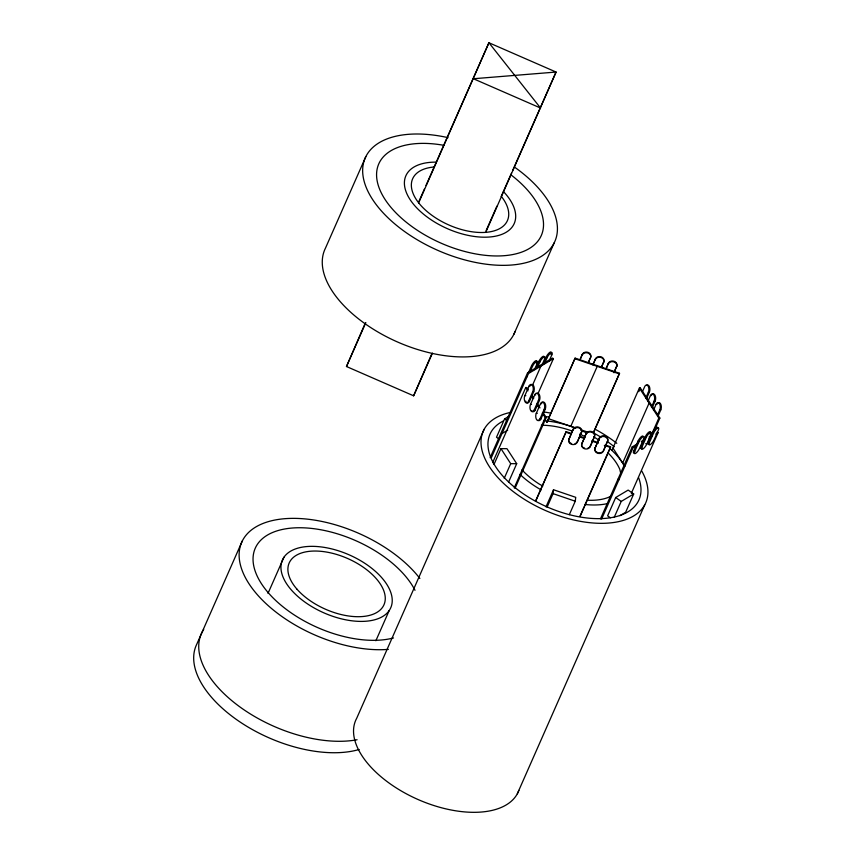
<?xml version="1.0" encoding="UTF-8"?>
<svg xmlns="http://www.w3.org/2000/svg" width="855" height="855" viewBox="0 0 855 855"><rect width="100%" height="100%" fill="white"/><g stroke="black" fill="none" stroke-linecap="round" stroke-linejoin="round"><path stroke-width="1.28" d="M552.063 464.66L552.138 464.009M547.125 507.068L553.057 493.634L553.527 489.755L575.736 497.332L575.255 501.222L569.334 514.657M535.625 501.372L566.17 431.647L571.108 433.335M546.997 422.349L575.116 358.117L619.533 373.282L593.52 432.716M568.885 439.459L573.203 429.199A4.435 3.709 6.9 0 1 578.888 427.19A4.435 3.709 6.9 0 1 581.539 432.042L577.211 442.302A4.435 3.709 6.9 0 1 571.535 444.311A4.435 3.709 6.9 0 1 568.885 439.459L573.203 429.199M580.117 359.827L582.308 354.376A4.435 3.709 6.9 0 1 587.994 352.356A4.435 3.709 6.9 0 1 590.645 357.219L588.443 362.67M577.211 442.302L581.539 432.042M581.827 443.873L586.145 433.613A4.435 3.709 6.9 0 1 591.82 431.604A4.435 3.709 6.9 0 1 594.471 436.456L590.153 446.716A4.435 3.709 6.9 0 1 584.478 448.736A4.435 3.709 6.9 0 1 581.827 443.873L586.145 433.613M593.274 364.316L595.465 358.865A4.435 3.709 6.9 0 1 601.151 356.856A4.435 3.709 6.9 0 1 603.79 361.708L601.599 367.158M590.153 446.716L594.471 436.456M594.984 448.373L599.302 438.102A4.435 3.709 6.9 0 1 604.977 436.093A4.435 3.709 6.9 0 1 607.627 440.956L603.309 451.216A4.435 3.709 6.9 0 1 597.624 453.225A4.435 3.709 6.9 0 1 594.984 448.373L599.302 438.102M606.206 368.74L608.407 363.279A4.435 3.709 6.9 0 1 614.082 361.27A4.435 3.709 6.9 0 1 616.733 366.122L613.997 372.78M604.998 406.146L605.073 405.494M603.309 451.216L607.093 442.153M580.043 516.538L610.502 447.464L610.577 446.812L605.65 445.134M432.448 353.136L413.628 395.812L346.478 366.517L365.224 323.211M413.628 395.812L431.839 353.724M365.833 156.615L325.445 248.185A103.605 55.361 23.8 0 0 397.201 341.85A103.605 55.361 23.8 0 0 514.924 331.911M242.296 540.98L196.864 644.007A103.605 55.361 23.8 0 0 242.147 723.383A103.605 55.361 23.8 0 0 359.196 749.482M419.003 201.267L424.39 189.073M426.004 185.417L488.921 42.75L556.071 72.044L485.693 232.421M346.478 366.517L365.844 322.624M418.544 203.127L488.921 42.75L540.552 108.04L473.403 78.746L556.071 72.044L512.508 170.818M268.01 593.391L283.978 557.182M486.153 230.561L496.905 206.173M501.212 196.426L511.429 173.255M375.869 640.748L389.185 610.566A59.198 31.635 23.8 0 0 326.022 547.681A59.198 31.635 23.8 0 0 294.537 593.37A59.198 31.635 23.8 0 0 389.185 610.566M513.866 334.305L554.254 242.724M484.176 429.263L356.717 718.243A88.802 47.453 23.8 0 0 417.347 799.211A88.802 47.453 23.8 0 0 518.857 790.415M509.12 416.214L504.589 418.918L496.509 437.226L499.277 439.181M490.139 457.703L527.556 372.876L552.49 358.021L553.409 358.673L538.062 393.46M528.379 372.962L531.554 365.748A4.435 1.336 -54.7 0 1 535.091 361.131A4.435 1.336 -54.7 0 1 536.545 362.125M491.433 457.511L528.476 373.528L553.409 358.673M529.822 372.406L532.473 366.4A4.435 1.336 -54.7 0 1 536.331 361.569A4.435 1.336 -54.7 0 1 537.154 363.61L534.503 369.627M492.63 462.641L525.761 387.518L526.766 387.518L528.155 389.666M535.764 368.558L538.939 361.344A4.435 1.336 -54.7 0 1 542.134 356.995A4.435 1.336 -54.7 0 1 544.058 357.027M493.966 464.532L500.966 448.651L506.962 448.683L516.709 463.688L508.629 482.006M524.831 395.694L529.074 386.075A4.435 2.373 -89.7 0 1 532.419 385.455A4.435 2.373 -89.7 0 1 532.729 391.708L528.486 401.326A4.435 2.373 -89.7 0 1 525.141 401.946A4.435 2.373 -89.7 0 1 524.831 395.694L525.836 395.694M537.742 366.806L539.868 361.996A4.435 1.336 -54.7 0 1 543.716 357.176A4.435 1.336 -54.7 0 1 544.539 359.218L541.888 365.224M532.473 385.295L540.937 366.1M543.021 364.23L546.206 357.016A4.435 1.336 -54.7 0 1 549.402 352.666A4.435 1.336 -54.7 0 1 551.325 352.698M544.475 363.685L547.125 357.668A4.435 1.336 -54.7 0 1 550.983 352.848A4.435 1.336 -54.7 0 1 551.806 354.889L549.156 360.896M526.669 402.555A4.435 2.373 -89.7 0 0 529.491 401.326L533.723 391.718A4.435 2.373 -89.7 0 0 533.638 385.862A4.435 2.373 -89.7 0 0 530.528 385.295M530.506 404.436L534.749 394.828A4.435 2.373 -89.7 0 1 538.084 394.208A4.435 2.373 -89.7 0 1 538.404 400.45L534.161 410.069A4.435 2.373 -89.7 0 1 530.816 410.689A4.435 2.373 -89.7 0 1 530.506 404.436L531.511 404.447M504.236 478.319L510.702 463.666L500.966 448.651M531.821 410.689A4.435 2.373 -89.7 0 0 535.155 410.079L539.398 400.461A4.435 2.373 -89.7 0 0 539.516 395.053A4.435 2.373 -89.7 0 0 536.748 393.492M536.277 413.339L540.52 403.72A4.435 2.373 -89.7 0 1 543.855 403.1A4.435 2.373 -89.7 0 1 544.165 409.353L539.933 418.961A4.435 2.373 -89.7 0 1 536.587 419.581A4.435 2.373 -89.7 0 1 536.277 413.339L537.282 413.339M538.116 420.2A4.435 2.373 -89.7 0 0 540.926 418.971L545.169 409.353A4.435 2.373 -89.7 0 0 545.084 403.496A4.435 2.373 -89.7 0 0 541.974 402.929M514.24 487.82L545.244 417.539L542.359 413.093M515.02 488.323L546.238 417.539L543.459 413.254M546.794 422.338L575.116 358.117M579.658 360.382L582.308 354.376M588.518 362.018L590.11 358.416M592.814 364.871L595.465 358.865M535.487 501.233L566.17 431.647M570.787 426.335L597.239 366.346M601.674 366.517L603.79 361.708M605.757 369.285L608.407 363.279M545.992 506.844L553.527 489.755M614.082 372.128L616.733 366.122M593.338 432.662L619.533 373.282M579.893 516.399L584.125 506.801M584.66 505.594L610.577 446.812M611.87 450.425L639.38 388.042L640.384 388.042L659.857 418.074L653.979 431.401M638.781 391.676L640.384 388.042M642.575 391.419L644.691 386.62A4.435 2.373 -89.7 0 1 648.026 386A4.435 2.373 -89.7 0 1 648.346 392.242L645.696 398.259M646.69 398.259L649.34 392.253A4.435 2.373 -89.7 0 0 649.458 386.845A4.435 2.373 -89.7 0 0 646.69 385.284M647.812 401.519L650.463 395.512A4.435 2.373 -89.7 0 1 653.797 394.892A4.435 2.373 -89.7 0 1 654.107 401.134L651.457 407.151M622.664 463.036L649.116 403.058M600.467 518.889L632.208 446.909L637.873 443.531M601.599 519.06L633.128 447.56L636.537 445.541M652.461 407.151L655.112 401.145A4.435 2.373 -89.7 0 0 655.026 395.288A4.435 2.373 -89.7 0 0 651.916 394.721M634.634 452.744A4.435 1.336 -54.7 0 1 633.812 450.703L638.054 441.084A4.435 1.336 -54.7 0 1 640.897 437.055A4.435 1.336 -54.7 0 1 643.12 436.274M634.741 451.355L638.984 441.736A4.435 1.336 -54.7 0 1 642.832 436.905A4.435 1.336 -54.7 0 1 643.655 438.946L639.412 448.565A4.435 1.336 -54.7 0 1 635.564 453.396A4.435 1.336 -54.7 0 1 634.741 451.355L633.812 450.703M653.477 410.261L656.127 404.255A4.435 2.373 -89.7 0 1 659.472 403.635A4.435 2.373 -89.7 0 1 659.782 409.887L657.666 414.696M619.95 515.683L625.625 512.305L633.694 493.998L628.168 490.075L615.696 497.514L607.616 515.822L610.385 517.777M641.902 448.415A4.435 1.336 -54.7 0 1 641.079 446.374L645.322 436.755A4.435 1.336 -54.7 0 1 648.86 432.138A4.435 1.336 -54.7 0 1 650.313 433.132M641.998 447.026L646.241 437.407A4.435 1.336 -54.7 0 1 650.099 432.577A4.435 1.336 -54.7 0 1 650.922 434.618L646.679 444.237A4.435 1.336 -54.7 0 1 642.821 449.067A4.435 1.336 -54.7 0 1 641.998 447.026L641.079 446.374M658.136 415.904L660.787 409.887A4.435 2.373 -89.7 0 0 660.894 404.49A4.435 2.373 -89.7 0 0 658.136 402.919M614.232 517.296L621.232 501.425L633.694 493.998M650.912 436.061L658.852 418.063L639.38 388.042M648.731 444.258A4.435 1.336 -54.7 0 1 648.464 441.971L652.707 432.352A4.435 1.336 -54.7 0 1 655.903 428.002A4.435 1.336 -54.7 0 1 657.826 428.034M649.394 442.623L653.626 433.004A4.435 1.336 -54.7 0 1 657.484 428.184A4.435 1.336 -54.7 0 1 658.307 430.225L654.064 439.833A4.435 1.336 -54.7 0 1 650.217 444.664A4.435 1.336 -54.7 0 1 649.394 442.623L648.464 441.971M631.343 493.292L658.072 432.705L657.142 432.053M517.318 793.803L644.766 504.813M502.024 433.517L507.688 430.14M641.282 441.511L644.681 439.481M649.212 436.777L651.478 435.43M642.201 442.163L644.467 440.806M648.998 438.102L652.397 436.082M655.796 434.051L658.072 432.705M529.074 386.075L530.079 386.086M532.729 391.708L533.723 391.718M648.346 392.242L649.34 392.253M534.749 394.828L535.754 394.828M650.463 395.512L651.457 395.512M538.404 400.45L539.398 400.461M654.107 401.134L655.112 401.145M528.486 401.326L529.491 401.326M540.52 403.72L541.514 403.72M656.127 404.255L657.132 404.255M544.165 409.353L545.169 409.353M659.782 409.887L660.787 409.887M534.161 410.069L535.155 410.079M545.244 417.539L546.238 417.539M658.852 418.063L659.857 418.074M539.933 418.961L540.926 418.971M510.702 463.666L516.709 463.688M575.041 358.769L619.448 373.934M548.589 418.747L575.725 428.013M580.663 429.702L588.058 432.224M579.743 436.285L584.67 437.974M592.077 440.496L598.244 442.601M566.096 432.299L571.022 433.987M579.658 436.937L584.596 438.615M592.002 441.148L598.169 443.253M604.335 445.359L610.502 447.464M553.057 493.634L575.255 501.222M542.807 486.003L539.494 484.229A59.198 31.635 23.8 0 1 521.988 469.844M550.877 354.237L551.806 354.889M546.206 357.016L547.125 357.668M652.707 432.352L653.626 433.004M649.992 433.966L650.922 434.618M538.939 361.344L539.868 361.996M645.322 436.755L646.241 437.407M536.235 362.958L537.154 363.61M645.76 443.585L646.679 444.237M531.554 365.748L532.473 366.4M638.054 441.084L638.984 441.736M527.556 372.876L528.476 373.528M632.208 446.909L633.128 447.56M618.09 479.121L619.009 479.773M504.589 418.918L507.357 420.874M615.696 497.514L621.232 501.425M612.928 448.02L624.749 466.253M531.639 395.021L533.723 398.238M537.197 403.603L539.986 407.888M525.761 387.518L527.93 390.853M531.532 396.41L532.975 398.633M537.303 405.302L538.746 407.525M620.57 472.623L619.811 469.374A59.198 31.635 23.8 0 0 607.937 452.819M641.763 471.03A88.802 47.453 23.8 0 1 603.78 523.303A88.802 47.453 23.8 0 1 495.248 474.578A88.802 47.453 23.8 0 1 510.969 412.313M544.101 412.003A88.802 47.453 23.8 0 1 550.364 413.072M595.337 429.349A88.802 47.453 23.8 0 1 616.797 443.328M638.6 477.689A81.407 43.498 23.8 0 1 549.402 507.913A81.407 43.498 23.8 0 1 503.424 420.916M545.372 416.524A81.407 43.498 23.8 0 1 549.295 417.155M594.161 433.25A81.407 43.498 23.8 0 1 600.894 437.215M607.328 441.501A81.407 43.498 23.8 0 1 614.307 446.802M503.435 191.552A59.198 31.635 23.8 0 1 491.486 236.824A59.198 31.635 23.8 0 1 411.864 202.133A59.198 31.635 23.8 0 1 435.932 162.14M501.436 196.522A51.802 27.681 23.8 0 1 485.79 232.346A51.802 27.681 23.8 0 1 418.768 202.977A51.802 27.681 23.8 0 1 434.105 167.003M510.67 174.644A88.802 47.453 23.8 0 1 512.402 254.619A88.802 47.453 23.8 0 1 384.408 198.446A88.802 47.453 23.8 0 1 443.809 145.307M514.753 167.281A103.605 55.361 23.8 0 1 522.084 263.586A103.605 55.361 23.8 0 1 370.6 196.276A103.605 55.361 23.8 0 1 448.073 137.655M388.362 649.373A103.605 55.361 23.8 0 1 253.764 590.399A103.605 55.361 23.8 0 1 285.645 518.632A103.605 55.361 23.8 0 1 419.869 578.472M393.514 637.937A88.802 47.453 23.8 0 1 268.417 592.91A88.802 47.453 23.8 0 1 297.807 527.759A88.802 47.453 23.8 0 1 415.006 590.303M357.091 739.746A103.605 55.361 23.8 0 1 240.49 707.352A103.605 55.361 23.8 0 1 203.714 629.419M577.296 441.661A4.435 3.709 6.9 0 1 575.009 443.67M571.621 443.67A4.435 3.709 6.9 0 1 568.97 438.818M573.128 429.841A4.435 3.709 6.9 0 1 578.803 427.831A4.435 3.709 6.9 0 1 581.453 432.694M602.85 451.408A4.435 3.709 6.9 0 1 601.097 452.573M599.996 452.829A4.435 3.709 6.9 0 1 598.831 452.829M597.709 452.573A4.435 3.709 6.9 0 1 595.828 451.408M595.208 450.564A4.435 3.709 6.9 0 1 595.059 447.721M599.216 438.754A4.435 3.709 6.9 0 1 604.902 436.745A4.435 3.709 6.9 0 1 607.552 441.597M590.228 446.075A4.435 3.709 6.9 0 1 589.694 446.909M588.913 447.603A4.435 3.709 6.9 0 1 587.941 448.084M584.553 448.084A4.435 3.709 6.9 0 1 583.527 447.603M582.672 446.919A4.435 3.709 6.9 0 1 582.052 446.075M581.699 445.134A4.435 3.709 6.9 0 1 581.902 443.232M586.07 434.265A4.435 3.709 6.9 0 1 591.745 432.245A4.435 3.709 6.9 0 1 594.396 437.108M607.381 503.616A66.605 35.589 23.8 0 1 584.852 504.461M541.226 489.947A66.605 35.589 23.8 0 1 519.958 474.343M543.972 420.735A66.605 35.589 23.8 0 1 575.426 428.024M581.197 430.428A66.605 35.589 23.8 0 1 586.797 433.09M593.787 436.926A66.605 35.589 23.8 0 1 599.323 440.421M609.904 448.576A66.605 35.589 23.8 0 1 624.631 466.317M608.322 363.931A4.435 3.709 6.9 0 1 614.008 361.911A4.435 3.709 6.9 0 1 616.647 366.774M582.234 355.017A4.435 3.709 6.9 0 1 587.909 353.008A4.435 3.709 6.9 0 1 590.559 357.86M595.39 359.506A4.435 3.709 6.9 0 1 601.065 357.497A4.435 3.709 6.9 0 1 603.716 362.349M526.146 401.946A4.435 2.373 -89.7 0 1 525.729 401.102M526.872 376.895A4.435 1.336 -54.7 0 1 527.001 376.2M611.175 496.103A59.198 31.635 23.8 0 1 587.321 500.207M541.386 425.245A59.198 31.635 23.8 0 1 572.519 431.166M579.69 434.084A59.198 31.635 23.8 0 1 585.483 436.884M297.006 589.213A51.802 27.681 23.8 0 0 380.935 609.262A51.802 27.681 23.8 0 0 331.804 553.142A51.802 27.681 23.8 0 0 297.006 589.213"/></g></svg>
